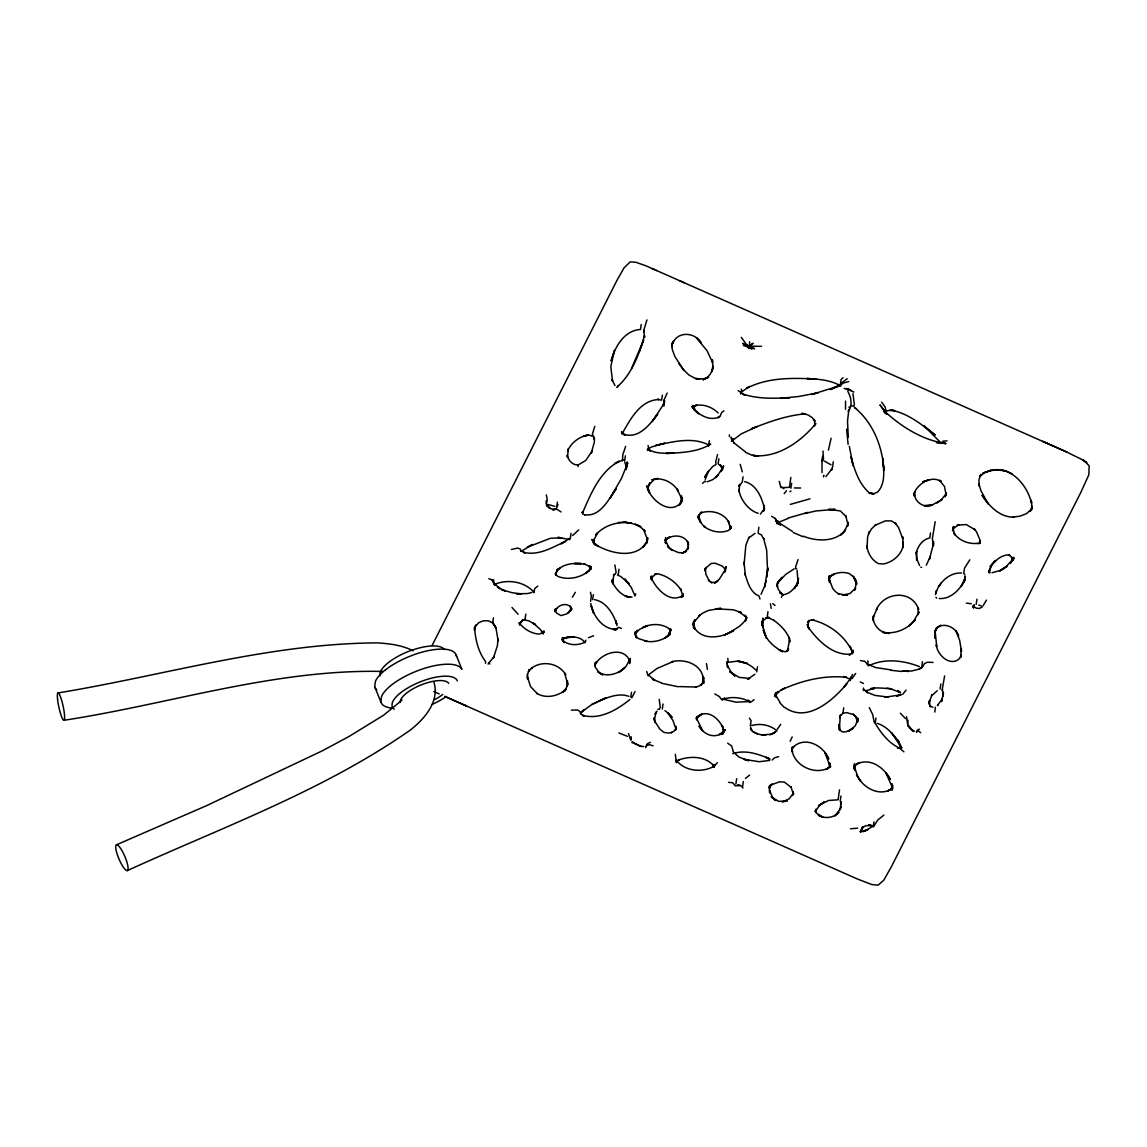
<?xml version="1.0" encoding="UTF-8"?>
<svg xmlns="http://www.w3.org/2000/svg" width="1147" height="1147" viewBox="0 0 1147 1147"><rect width="100%" height="100%" fill="white"/><g stroke="black" fill="none" stroke-linecap="round" stroke-linejoin="round"><path stroke-width="1.5" d="M875.95 718.036L875.218 723.026M845.554 401.077L845.525 409.235M527.563 674.092L527.548 679.081L527.348 676.529L530.531 686.537L537.326 693.749L536.667 693.261C545.054 698.566 555.851 696.616 563.722 691.297L562.245 692.444L566.045 688.573L565.084 690.967L567.894 683.755L567.062 686.264L567.45 680.988L567.536 683.454L564.611 673.06L565.801 674.837C558.818 662.98 542.158 660.084 531.305 668.3L532.136 667.755L528.452 671.64L529.269 669.49L527.247 675.038M665.618 540.251L665.633 537.556L665.776 543.549L665.719 540.983L669.088 547.678L672.113 550.402L667.454 546.259L671.325 549.585L678.508 552.596L683.024 552.811L686.551 551.019L682.049 553.112L684.902 551.936L688.587 547.219L687.627 549.513L688.343 542.66L688.472 544.983L687.426 541.413L688.114 542.746C683.727 534.115 671.396 534.373 664.873 540.323L669.547 537.011L666.321 539.42L664.902 542.545M693.605 621.402L693.562 627.839L693.605 621.402L694.853 629.201L694.222 627.495C702.38 641.101 722.08 637.904 733.621 630.535L724.589 634.908L729.148 632.872M973.516 606.376L973.502 608.111L973.244 605.659L974.032 607.351L972.986 606.247L976.599 608.268L979.653 608.383L982.262 606.906M933.543 541.527L933.5 545.642L932.353 538.689L935.178 521.67M718.137 463.775L718.854 458.786M635.08 634.334L635.108 631.854L636.628 638.062L635.424 635.882L638.879 638.764L647.166 641.316L644.757 641.073C653.876 642.894 663.511 640.37 670.364 634.033L664.758 638.306L667.855 635.581L671.038 629.445L668.916 634.994L670.321 629.029L670.45 631.38L669.231 628.542L670.378 629.746C662.722 623.136 651.166 623.294 642.449 627.624L647.768 625.588L639.84 629.187L635.409 633.445L637.503 630.277L634.735 634.592M647.137 538.187L647.066 542.918L647.797 537.914L646.277 542.631L643.08 546.947L647.381 541.513C636.356 559.421 612.039 553.929 596.784 545.399L598.175 546.259L594.662 543.52L591.895 539.477L595.465 545.183L593.429 541.456M916.338 553.571L916.711 560.381L916.654 551.406L916.066 553.829C917.399 546.66 922.288 539.463 929.787 537.943L930.518 532.954M593.63 543.907L593.716 539.463L592.856 542.015L597.788 532.495L595.58 535.119C604.068 525.125 618.778 520.752 631.452 523.261C610.319 520.021 639.797 523.534 640.915 527.176L635.366 524.294L639.825 526.444L645.159 531.247L643.567 529.699L647.295 538.932M743.055 476.808L742.295 481.984L738.854 486.5L739.643 484.378L739.084 492.006L738.969 489.425C739.973 500.063 749.608 511.06 758.153 513.297M493.654 582.203L493.712 579.679M590.533 568.74L590.59 566.274L590.519 569.084M934.877 635.395L934.805 638.162L935.049 630.434L936.726 646.535L936.253 644.829C937.414 655.654 950.662 666.909 959.379 658.665L961.329 655.281L960.656 657.432L961.329 648.872L961.458 651.467L959.681 640.37L955.867 630.549L958.605 636.141C955.709 627.094 943.938 621.674 936.167 628.312L940.784 625.287L937.414 627.524L935.321 631.051L935.952 628.857L934.948 633.201M790.914 488.249L791.645 483.26M593.372 594.676L592.641 599.68M863.29 690.494L863.39 688.057M907.865 723.341L908.008 720.273M749.651 341.777L749.45 346.208L761.579 346.337M619.022 569.199L618.29 574.188M762.526 620.986L762.225 625.445L762.769 618.047L762.827 627.753L762.354 624.828L766.454 638.162L763.285 629.875C765.623 639.911 774.024 646.965 782.684 651.754L778.569 649.575M736.675 778.698L735.915 783.874M713.936 767.472L714.137 764.891M703.154 682.307L703.598 677.562L703.57 683.368L703.082 676.515L703.57 683.368M989.216 572.898L990.807 565.829M663.023 704.029L662.306 709.018M703.598 677.562L702.781 682.25L703.484 680.845L701.089 685.16L702.021 683.555L699.641 685.791L695.541 687.311L696.444 687.039L679.325 686.58M766.139 580.769L764.662 586.863L767.787 568.095L767.558 570.604L766.64 550.001L763.529 538.187L763.787 538.961L761.379 534.875L758.124 533.255M850.515 677.332L850.242 680.429L851.002 677.605M976.957 599.221L976.197 604.383M766.956 577.07L767.787 568.095M525.813 614.089L525.097 619.079L521.656 620.642L524.351 619.925L528.667 620.771L535.62 624.642L533.025 623.022L540.409 629.502L543.277 633.961L542.015 631.337M823.675 476.034L823.732 475.302L823.517 476.908M767.974 611.666L767.257 616.67M578.031 466.671L578.203 464.936L585.83 460.42L592.311 450.728L591.207 453.28L594.418 441.925L594.275 437.165L594.361 439.33L592.382 434.082L594.791 426.369M822.026 461.438L821.998 472.578M624.656 460.822L625.387 455.832M934.819 712.043L935.393 707.125M758.167 532.265L758.898 527.276M493.468 617.789L492.723 622.964L496.149 628.327L492.479 622.061L495.905 627.71L498.128 640.829L498.085 638.492L497.397 645.732L493.396 658.134L494.314 656.328L488.048 664.07M843.719 707.785L842.959 712.961M940.827 683.97L940.096 688.974M485.468 663.281L485.697 661.719C478.27 652.041 475.302 639.338 474.543 627.352L474.457 630.291L475.776 625L475.188 626.649L478.672 622.764L483.26 620.814L488.206 620.756L492.723 622.964M790.857 477.439L789.408 487.36L782.957 487.604M641.23 324.486L640.499 329.476C624.369 330.379 614.792 346.838 611.136 360.947L614.491 350.351L610.806 366.624L612.527 381.062L612.054 379.7L614.95 385.507M556.467 572.009L555.922 574.862L555.707 572.582L556.309 575.264L555.148 573.844L557.772 576.382C568.31 580.525 580.855 577.73 589.386 570.518L585.615 573.471L591.379 567.665L590.045 569.987L591.164 566.89L590.533 569.428M944.626 675.956L942.146 689.877L943.508 693.462L943.121 692.473L943.164 696.114L943.235 694.021L941.458 701.663L942.246 698.91L937.386 705.563L938.045 704.961M979.423 543.721L980.025 540.581L980.212 543.363L979.825 539.606L976.441 531.663L973.918 528.538L974.95 529.713L966.261 524.58L957.186 525.039L959.064 524.638L952.885 528.81L953.96 526.573L952.813 529.814L952.67 527.262L954.82 534.875L954.003 533.212C959.279 540.997 969.602 544.71 978.764 543.176L977.731 543.735M933.529 543.463L929.457 559.119L930.203 556.912L926.274 565.184M791.702 749.694L792.204 747.199L792.448 752.016L792.018 750.181C794.484 766.741 817.338 776.562 830.772 766.382L826.084 769.608L829.023 767.314L830.342 764.146L829.539 766.425L829.568 762.784L829.697 765.422L824.908 752.446L828.765 759.013C823.431 745.192 804.319 735.442 792.634 747.715L793.939 746.568L792.147 748.833M839.518 789.867L838.07 799.803L828.464 800.491L818.471 805.71L824.392 801.882L819.99 804.793L815.202 811.617L815.961 809.18L815.632 812.406L815.531 810.011L816.549 813.166L822.929 817.266L818.198 815.144C824.822 819.173 833.826 817.983 839.002 812.133L834.758 815.933L840.178 809.036L841.081 801.71L841.267 803.918L840.221 800.993L840.952 796.004M828.406 450.097L831.116 438.254M705.262 479.475L708.459 471.216L704.645 477.252L708.459 471.216M681.16 502.759L681.433 495.733L681.562 498.429L677.045 489.124L678.321 490.916C672.73 482.342 661.948 476.478 651.754 479.976L657.833 478.428L654.134 479.561L648.93 484.995L649.862 482.815L647.539 488.765L648.413 486.486L648.198 490.73L648.098 488.12L649.546 492.895L646.851 485.74C649.603 500.221 672.042 517.469 682.336 500.479L679.368 505.067L682.422 497.884L681.246 502.529M722.882 734.209L723.714 730.768M857.626 721.033L858.228 718.552L855.203 725.994L848.364 731.342L853.01 728.474L845.826 731.886L842.242 731.843L839.489 729.578L840.02 730.553L839.131 724.144L839.332 729.865L840.307 715.456L839.604 717.692L840.765 714.925L839.876 715.986L843.016 713.262L846.73 712.631L853.626 714.638L856.666 717.563L857.798 721.721L855.877 716.603L857.426 722.309M616.613 387.457C631.581 374.524 639.323 354.452 644.428 335.555L644.6 337.433L643.768 330.451L646.908 319.927M783.358 595.064L779.759 592.612L782.799 594.72C789.982 594.261 794.613 587.995 798.283 582.533L794.312 588.64L797.151 583.751L796.52 586.017L797.882 580.783L797.108 570.446M776.892 585.185L777.695 582.203L777.164 586.734L777.25 584.87L778.225 589.386L782.354 594.404M662.364 395.17L661.633 400.174L657.604 399.299L658.865 399.529C640.012 400.145 630.162 419.702 621.932 434.053M935.465 594.533L936.526 590.633L935.708 593.357C939.106 582.332 949.458 572.31 961.53 573.041M777.006 523.706L777.838 520.738L777.021 523.204M796.52 586.017L798.642 578.418M942.246 690.781L942.676 689.261M631.51 692.286L630.793 697.276M571.063 533.312L570.331 538.301M717.563 454.556L715.699 461.754L716.115 464.478L712.674 466.485L707.57 472.621M557.385 502.157L556.625 507.332M852.536 652.399L853.21 650.191L851.92 653.274L853.124 652.141L849.224 655.181L850.644 654.12C832.937 655.84 817.424 640.327 807.889 626.706L809.266 629.13L807.33 624.298L807.846 627.337L808.807 620.412L807.689 622.319L810.069 620.298L813.825 619.638L811.832 619.853C829.324 623.911 845.597 636.284 852.794 652.887M693.39 624.742L694.924 619.781L694.05 622.219L700.344 614.649L698.767 615.867L702.968 612.985L708.33 610.433L720.933 608.354L715.628 608.77L733.377 609.788L741.406 612.641L738.74 611.623L745.88 616.785L744.847 615.179L746.482 618.692L746.253 616.254L745.923 619.968L746.726 617.416L744.776 621.215L746.41 618.964L743.442 622.563L739.371 626.405L728.646 633.144M743.328 781.537L742.582 786.713M664.041 406.081L663.855 400.418L667.167 393.048M762.009 623.222L763.128 619.767L761.88 622.893M873.957 821.869L873.225 826.858M825.955 476.579L832.034 468.722L831.274 470.399L832.622 466.958M671.64 346.681L673.49 341.046L672.658 343.254C677.977 330.981 694.537 332.085 701.147 342.681L696.401 337.791L707.039 350.681L712.631 362.667L712.33 359.642L713.047 369.047L712.889 366.008L711.728 371.599L712.574 369.606L710.208 374.223L706.968 377.779L703.011 379.858L708.674 377.105L703.656 378.854L695.584 378.596L699.67 379.27L694.767 378.152L688.903 374.983L683.354 369.52L674.88 356.559L672.228 349.29L671.913 343.096L671.913 345.591M989.503 569.686L988.642 572.281L992.169 564.295L995.395 560.367L990.148 566.432L998.177 558.675L1002.034 556.41L1006.607 554.919L1010.063 555.506L1009.016 554.947L1011.21 556.797L1012.643 560.281L1013.647 557.299L1010.306 563.363L1014.034 558.259L1004.328 568.367L999.668 570.977L1007.41 566.016L999.496 570.69L992.026 572.754M614.075 574.274L612.527 582.432L612.383 579.507L613.143 584.095L611.752 580.826C615.136 588.325 621.502 596.153 630.076 597.3L625.316 596.254L632.026 597.085M631.796 697.82L635.065 691.569M765.106 585.056L761.034 594.289M861.454 829.625L862.315 827.13L860.408 832.105L863.146 827.016L862.042 828.206L865.713 825.639L872.494 825.797L868.537 824.808L871.204 825.482M974.032 604.655L973.244 606.892L974.391 605.358M590.576 601.329L591.336 596.153L590.461 592.282M557.098 506.874L557.972 504.393M952.454 530.832L953.96 526.573M582.361 513.297C590.82 493.941 599.551 471.689 619.237 461.209L614.806 463.503L623.71 459.689M841.296 384.919L842.185 382.41L847.26 378.754M983.051 605.817L986.492 600.096M833.296 461.768L832.564 466.757M922.503 661.704L921.772 666.694M798.025 559.607L795.645 566.919L795.731 568.783L796.678 568.869M639.395 351.512L643.668 339.985L631.524 368.474M546.459 504.565L547.219 499.389L546.345 494.945M584.913 642.75L585.916 640.169M848.307 437.208L847.504 421.336L848.852 409.45L848.278 411.386C852.823 405.364 851.174 397.435 847.791 391.299M625.645 446.398L622.835 454.628L622.42 460.836M777.236 729.349L780.734 724.374M873.613 826.614L877.785 819.947L883.907 815.087M750.339 725.979L751.099 720.803L749.435 718.108M662.937 405.536L664.773 401.092M720.631 414.985L721.621 412.576L724.015 410.784M709.305 440.735L708.588 445.696M555.965 573.271L557.7 569.156L556.539 571.693C561.758 564.023 572.568 563.005 581.099 563.507L574.504 563.535L585.07 564.109L584.024 563.923L588.368 565.772L590.332 568.066L589.486 565.93L590.59 569.156M708.502 446.169L709.577 443.588M916.439 732.331L917.342 730.152L919.421 729.162M902.689 694.336L906.101 690.121M757.507 666.722L756.748 671.898M534.029 590.633L535.104 588.153L537.785 586.117M634.85 595.953L635.782 593.831M533.498 592.77L534.488 590.519M647.352 450.441L648.514 447.832L648.084 445.452M740.589 394.095L741.679 391.629L741.306 389.091M839.618 810.298L841.368 806.398L840.178 809.036M790.168 741.263L792.19 736.919M777.136 584.927L779.042 580.726L782.182 577.285L777.652 582.862L785.724 574.403L794.183 568.797M821.84 461.166L822.571 456.176M727.055 663.597L728.101 661.346L727.8 658.421M722.51 468.306L723.642 465.883L720.832 471.589L722.51 468.306L716.56 476.851L715.685 477.697L718.495 474.729L712.947 479.546L707.541 481.697M849.741 680.085L852.579 674.45M432.161 645.388L616.842 280.585L624.068 267.853L630.176 261.889L635.94 262.276L646.263 265.961L1066.366 451.861L1083.743 460.42L1089.12 465.711L1088.861 474.729L1080.904 492.264L891.305 866.903L883.735 880.222L878.072 885.197L871.777 884.538L857.483 879.032L445.222 696.573M645.675 747.643L646.765 745.564L649.403 744.704L653.102 745.822M646.019 746.167L647.281 743.829L650.435 742.338M781.351 597.401L782.799 594.72M787.1 651.539L788.491 649.059L785.437 651.854L779.888 650.206M788.491 649.059L787.459 650.908L789.623 639.768L789.681 642.191L789.136 637.302L789.595 638.965C786.512 631.165 780.404 625 773.666 620.212M731.557 441.093L733.019 438.598L731.557 441.151L741.406 433.81L757.221 426.483L751.471 428.777C768.705 421.953 786.527 415.429 805.137 413.881L801.954 413.35L807.789 414.813L812.119 417.565L814.886 421.279L814.241 419.429L814.972 423.86L814.155 426.082L815.847 423.53C800.936 441.71 777.867 458.097 753.335 455.588L758.454 456.176L752.876 455.029M664.471 402.97L652.156 421.566L657.747 414.11C649.948 424.376 639.137 438.756 624.384 434.484L621.502 432.118L624.728 435.2L621.502 432.118M572.396 597.2L575.335 592.311M657.03 711.14L655.109 714.251L655.984 712.144L654.335 720.431L654.177 717.778L655.252 722.567L654.679 721.076L659.869 729.148L663.998 732.388L668.271 733.091L671.97 732.474L671.21 732.675L674.321 730.911L676.4 727.929L675.626 730.022L675.927 726.338L675.941 729.019L672.945 720.488L667.626 712.717L671.927 717.162L667.626 712.717M855.691 673.461L852.078 678.608M596.712 662.263L595.279 664.371L595.924 661.991L594.935 665.733L594.763 663.224L595.221 667.052L599.408 672.916L602.691 674.837L597.816 671.712C605.817 677.719 617.889 674.25 624.742 667.869L618.735 672.5L626.162 666.249L630.391 658.421L629.631 663.597L629.445 659.726L629.961 661.274C623.753 645.489 601.272 652.672 594.963 664.844M542.789 632.714L544.022 631.008L542.187 633.015L544.323 632.097L539.19 634.105C531.305 633.617 523.692 628.929 519.075 622.635L519.691 625.144L520.881 621.875L519.749 623.896L522.889 620.14M850.371 678.852L843.776 687.024L846.773 683.813C832.622 700.659 807.173 723.313 784.878 707.484M913.442 621.502L919.077 611.896L918.145 614.577L918.159 607.853L918.661 609.473C911.994 589.529 884.394 591.537 876.423 609.544L877.254 608.096L872.953 617.961L873.627 615.566L873.283 620.484L873.111 618.061C873.813 626.162 880.753 633.087 888.925 633.445L882.473 632.226C892.739 634.234 903.678 630.85 911.292 623.767L909.256 625.66L915.32 619.624L909.256 625.66M572.64 535.491L578.676 529.914M941.415 582.69L938.475 586.619L939.78 584.884M969.803 559.822L964.498 568.209L963.738 573.385L964.856 574.403M774.655 695.799L777.924 691.541L775.329 694.967L776.161 692.43L775.3 696.043L775.386 693.519L775.974 697.19L775.472 694.838L779.845 702.064M774.526 695.985L780.132 690.652L784.634 688.171L781.121 690.035C801.251 680.587 824.105 675.024 846.414 677.275L843.662 676.515L849.655 678.938M784.204 493.611L786.469 490.744M762.712 620.971L766.569 617.975L765.637 618.09L769.709 618.319L774.139 620.427M723.671 731.729L721.449 734.51L725.391 729.664L719.513 734.61L721.004 733.822C712.703 738.539 703.455 733.836 699.025 726.223L702.581 730.61L696.372 718.022L697.075 720.044L696.616 716.703L696.53 719.355L697.247 716.388L696.587 718.538L701.849 714.108L698.036 716.359C708.975 707.943 721.95 721.076 724.13 731.815L722.266 725.492L723.599 732.015M941.529 443.029L943.063 441.136L947.092 440.892M760.389 514.071L764.16 508.938L763.63 511.103L764.346 507.031L764.146 509.913L763.945 505.325L764.476 508.881C762.081 497.97 756.576 484.507 744.604 481.625M580.683 713.305L583.708 709.907L581.572 711.929L591.823 704.516L605.616 698.036L591.823 704.516M941.027 500.178L946.533 493.239L945.142 496.866L946.103 492.637L946.16 495.375L944.511 486.543L939.436 480.22L941.171 481.21L936.325 479.432L932.296 479.217L922.733 481.769L928.654 479.833C921.987 482.428 915.621 487.504 913.829 494.715L914.704 491.934L914.403 496.25L914.489 494.128C915.048 502.744 924.597 508.451 932.468 505.01L924.482 505.712L931.665 505.268L941.988 499.519L936.898 503.046M751.83 349.247L749.851 347.57L751.314 346.681L748.36 347.871M772.232 760.002L774.397 757.866L778.598 756.633M843.031 377.693L841.081 379.585L840.364 384.532M754.884 674.25L747.672 679.225L749.665 678.436L739.155 677.375L729.693 671.583L735.098 676.099L731.456 672.83L727.341 665.203L727.671 667.611L726.883 661.604M617.215 628.384L615.179 630.305L618.692 627.337L621.387 628.441M717.348 762.726L712.99 767.3L714.739 765.809C703.254 772.978 685.548 771.687 676.787 760.762M702.552 483.346L705.018 481.095L705.892 481.697M402.009 700.172L383.6 715.212L349.204 736.374L322.551 750.697L206.632 805.638L116.492 844.794M751.414 701.835L754.009 699.584M720.502 415.587L717.907 417.809L719.671 416.59C710.538 421.566 700.33 415.587 693.648 409.192L698.509 413.809L695.526 410.769L692.974 405.393L693.29 408.017L693.519 405.923L692.501 408.131L696.846 404.92L691.584 406.827C700.659 402.826 711.326 406.11 718.108 412.934M749.651 346.193L753.063 343.283L749.263 346.021M649.231 674.321L657.102 668.4L673.16 661.547L671.956 661.733C684.444 658.321 701.749 664.242 703.24 678.694M629.889 699.498C617.043 709.921 599.652 720.173 582.633 715.284L584.11 716.287L581.242 714.294M559.965 567.894L556.897 570.36L558.732 568.883M745.421 778.469L749.622 775.128M722.065 700.086L724.718 698.064L722.467 699.512C731.04 696.243 741.994 697.19 749.837 701.935L748.073 700.114L750.195 702.566M776.046 731.385L771.458 734.223L761.751 734.869L765.737 735.213C760.131 734.811 753.608 733.836 750.396 728.66L752.016 730.782L750.554 727.341M741.378 392.073L749.536 386.41L746.697 388.317C767.888 377.177 793.007 377.893 816.291 379.04L807.044 378.524C818.514 379.17 830.629 379.915 840.722 385.951M937.242 690.752L931.464 695.856L932.081 694.652L929.041 702.724L929.6 700.416L929.199 704.244L929.299 701.634L930.389 706.824L929.658 705.993L932.941 707.283M521.168 551.377L532.523 544.467L527.376 547.176L550.503 538.258L561.6 537.871L557.958 537.37L569.987 539.577M872.853 826.227L865.612 830.772L862.845 831.604L868.236 829.396L862.071 831.417M853.64 766.196L858.974 762.784L855.39 765.164L853.827 768.547L854.558 763.544L854.615 770.124L854.572 767.529L857.841 776.619L860.78 781.422L856.479 774.598C862.644 787.774 879.835 797.767 892.997 787.989L887.749 791.129L891.233 788.663L892.71 785.251L891.979 790.254L891.706 783.587L891.864 786.283L885.728 772.576L890.445 779.458C884.28 768.031 871.204 757.909 857.813 763.529M569.772 538.402L561.055 543.821L565.629 541.269C552.596 547.32 538.344 556.109 523.462 552.324L524.939 552.897L521.842 551.22M676.357 761.45L679.54 759.558L678.106 760.203C689.576 755.758 705.548 755.844 713.979 766.053L712.99 764.447L714.237 767.271M778.412 522.444L788.075 518.43M710.724 444.133C697.519 452.233 681.332 452.678 666.292 453.452L673.877 453.18C665.303 453.094 655.754 454.169 648.241 449.251L650.378 451.115L648.327 448.42M647.381 449.309L651.711 446.9L664.873 443.201L655.539 445.495C672.443 441.853 692.258 436.563 708.473 444.864M789.925 491.662L791.014 491.059M599.308 700.788C608.527 697.104 619.007 692.731 628.9 696.344M755.056 533.355L748.532 538.101L749.048 537.14L745.851 545.241L744.059 564.754L744.059 562.245L745.292 575.134L744.89 573.342C747.371 581.672 750.167 592.526 759.056 596.024L759.974 599.049M771.458 734.223L775.243 732.331L769.752 734.869M127.317 870.587A13.993 3.197 67 0 0 121.826 850.357A13.993 3.197 67 0 0 116.564 852.121A13.993 3.197 67 0 0 127.317 870.587C222.962 826.987 323.626 790.641 410.311 730.066C424.49 718.911 439.731 701.634 433.953 682.207M584.483 642.363C577.701 645.775 568.64 645.474 562.675 640.528L564.123 642.664L562.345 637.703L562.446 640.284L563.105 637.617L562.317 639.997L564.152 637.732L562.417 639.381L566.417 637.589L574.274 636.958L565.915 637.617C572.31 636.313 580.095 636.556 584.597 641.919M588.44 637.732L593.587 635.782M989.216 470.844L982.821 473.238L990.951 470.342L984.628 472.55L979.825 476.579L980.957 474.371L978.921 479.776L979.223 486.199L978.936 483.604L980.828 490.472L988.212 504.02L982.047 495.232C989.259 506.128 999.768 517.34 1013.848 517.168L1012.672 517.125L1019.955 516.164L1026.336 513.698L1031.081 509.669L1030.149 511.49L1031.956 506.3L1032.128 509.182L1031.268 500.393L1031.569 503.103C1027.067 484.608 1010.106 464.506 989.216 470.844L998.076 469.725L1005.403 470.772L1011.984 473.783M865.426 690.895L874.444 688.429L870.415 689.046C871.505 685.949 903.291 690.537 886.903 688.186M869.698 665.346C885.412 658.048 903.693 660.529 919.378 666.55M613.401 574.862L615.294 574.203L616.111 572.181L614.849 564.941M732.761 753.708C745.106 749.45 758.597 753.995 770.024 759.07L766.081 757.206L769.422 759.572M494.285 584.511C507.318 578.805 524.48 581.328 534.015 592.325M900.882 694.609L896.596 696.1L901.112 694.838L884.609 697.247L888.294 697.075L875.032 695.426L866.458 691.985L867.677 692.659L863.892 689.333M884.337 411.888L888.538 410.483L894.574 410.54L890.344 410.024C907.693 412.949 921.701 424.576 935.192 435.057L923.851 425.666L940.425 442.398M809.94 498.816L790.34 504.393M788.362 517.957L807.961 512.365M916.797 731.514L918.446 731.026L920.697 732.646M531.821 592.426L527.706 593.572L516.523 593.773L521.398 593.888L511.763 592.641L501.726 589.673L505.124 590.992L497.339 587.063L500.379 588.755L493.827 583.106L494.873 585.042L492.034 579.765L488.808 578.705M848.737 381.607L843.332 383.041L830.313 389.564L840.12 385.621L811.832 394.425L818.098 392.761L798.943 396.461L780.763 398.339L789.537 397.751C773.953 398.468 757.837 399.084 742.855 394.023L744.948 395.357L738.181 390.611M728.431 662.292L737.005 661.202L747.5 663.525L737.621 660.973C744.546 661.69 751.113 665.26 755.988 670.163M751.744 725.564C760.318 723.069 770.254 724.904 776.978 730.897M554.589 509.469L552.754 509.899L556.682 509.11L561.041 511.935M511.361 549.499L517.698 548.037L520.351 549.069L520.867 551.291M804.85 513.541L815.761 510.988L834.901 509.368L828.636 509.354L840.393 510.931L846.357 516.896L845.769 515.763L847.848 524.351L847.905 521.985L847.49 526.315L848.092 523.778L844.321 531.577L840.665 534.961L845.583 529.9C835.848 542.316 816.807 541.642 803.387 536.194M769.723 760.361L759.3 761.737L743.973 759.343L748.661 760.69L739.012 757.092L733.234 751.902M57.995 692.946C164.15 675.497 269.158 643.395 377.449 642.879C389.693 643.668 402.081 645.173 413.178 650.793M63.988 720.273C169.957 704.072 275.008 668.873 383.141 671.454M750.353 701.505L736.044 702.179L722.352 699.01M616.082 629.115L613.258 629.517L616.799 629.287C603.695 630.004 594.318 617.287 591.092 605.888L593.572 612.914L590.762 603.451M899.793 747.916L902.087 747.629M556.682 509.11L551.349 509.01L546.431 505.311L549.8 508.508L547.033 504.709M850.501 828.765L857.655 828.177M920.883 567.321L921.615 567.263M848.895 407.214L850.343 407.113M657.776 709.29L659.482 709.19L660.228 707.298L659.224 699.369M618.491 522.458L625.101 522.243M571.392 710.165L577.514 709.964L580.038 711.513L580.54 713.864M939.235 598.519C950.978 599.336 959.939 589.415 965.043 579.895L961.057 586.662L965.043 578.145L964.312 580.812L965.129 576.927L965.129 579.221L965.028 575.88M794.312 487.934L800.635 488.02M897.528 748.102L899.635 748.145L903.893 751.801M933.07 662.436L927.249 662.235L924.238 663.855L923.034 666.249L919.564 668.816L921.93 667.669L917.313 669.633L911.335 671.052L902.933 671.024L908.338 671.411L902.331 670.981M996.299 469.94L1005.403 470.772M711.183 582.26L714.911 582.461L717.735 581.185L714.524 583.106L719.241 579.278L725.32 569.686L724.546 572.138L726.037 566.575L725.305 571.564L724.646 568.496L725.162 569.141L722.309 566.116L715.183 563.206L711.011 563.492L705.19 568.769L706.093 567.292L704.774 570.776L705.448 568.396L705.835 574.274L709.448 581.228L708.316 579.923L711.9 583.049M643.768 746.568L639.883 746.339L632.183 741.722M728.503 782.34L732.79 782.77L735.342 785.91M901.657 671.468L890.875 670.278M945.759 443.545L936.54 442.484L945.759 443.545C922.647 440.19 901.714 426.999 884.738 411.443M578.203 464.936C572.568 465.295 568.382 460.391 567.134 455.316L567.521 457.395L568.295 448.835L567.536 451.144C571.106 442.613 579.436 436.433 588.526 435.043L583.737 435.989L588.655 435.114L593.343 436.29L592.411 436.003M890.961 669.891L875.735 667.568L867.032 664.084L868.494 665.848M966.319 603.078L971.308 603.752M548.381 504.565L554.79 506.343M736.288 785.709L740.976 785.781L743.012 788.061M846.185 388.446L853.841 392.088M860.465 660.572L864.781 661.346L866.659 663.324M581.773 512.293L582.877 512.494L582.977 514.415M678.192 686.781L661.819 683.282M594.418 599.609C606.161 601.716 613.301 613.702 616.728 624.212L615.867 620.814L616.928 625.602M749.851 347.57L754.669 348.659L750.009 347.412M860.135 831.432L861.454 831.733M846.658 389.277L848.766 389.794L844.206 388.46M737.808 784.591L740.059 785.15M743.414 345.534L747.686 346.609L742.683 343.354L749.407 348.588M661.188 682.809L652.328 679.124L654.951 680.472L648.37 675.024M585.013 514.888L584.31 514.688C600.024 517.44 608.44 499.547 616.097 488.966L610.204 497.87L621.416 478.5L627.753 462.944L625.875 469.524L627.251 461.911L626.62 467.89L624.771 462.04M891.033 688.946L900.381 692.573L897.886 690.795L900.481 692.759M978.721 605.043L981.172 605.903M877.168 723.341C887.004 726.295 893.685 734.883 899.42 742.912L891.42 732.732L901.141 746.855M631.954 742.51L641.589 746.453M618.878 732.962L627.552 736.36M821.668 460.076L822.872 460.564L823.517 458.915L822.987 451.015M802.914 536.681L793.308 532.538M653.503 269.158L652.113 268.57L656.614 270.534M752.274 455.388L745.536 452.305M1047.526 443.502L1042.709 441.38L1066.954 452.119M463.302 704.602L466.686 706.093L444.635 696.329M679.641 280.714L684.415 282.836M824.249 461.022L830.973 464.793M433.81 691.483L439.215 693.935M860.322 681.978L863.433 683.411M617.473 574.977L621.029 576.683L629.072 583.809L624.828 578.977L631.237 587.379L634.793 595.479M757.479 733.937L752.905 731.628M914.575 731.213L912.094 729.994L907.98 724.904L908.539 726.768L907.965 724.761M792.462 531.405L775.73 520.738L780.591 525.054L777.293 521.985M899.635 748.145C888.667 743.17 880.996 733.019 874.96 722.925M718.868 464.478L721.019 465.653L720.316 464.994L722.524 470.026L722.51 467.804M714.753 693.949L719.312 696.473L721.219 699.154M745.106 451.646L733.564 442.541L734.137 443.301L731.126 437.165L731.399 439.287M771.63 516.336L775.243 518.473L777.838 523.218M856.451 408.776L854.472 407.457C873.111 422.626 882.645 446.8 883.878 470.399L882.774 458.556C883.591 469.596 885.943 483.03 877.713 491.977L874.258 493.583L869.111 493.239L873.942 493.841L869.555 493.024C858.888 484.034 854.558 469.869 851.031 456.85L853.11 465.711L849.325 446.269M848.407 388.79L851.16 390.697M727.671 743.199L731.628 745.966L733.377 751.643M988.714 571.722L990.062 572.769M781.537 486.916L783.817 488.765M772.748 603.609L774.999 605.444M664.959 710.624L668.041 713.147M851.189 405.565L853.726 406.382L854.357 404.432L852.938 393.622M909.342 727.671L913.084 731.385M853.626 714.638L853.081 714.108L856.666 717.563M768.461 617.072L769.709 618.319M784.362 707.513L779.845 702.767M900.366 713.219L905.528 718.624M511.978 607.466L518.114 614.218M488.636 662.608L489.826 663.998M741.263 337.347L749.134 348.215M883.749 409.708L879.95 404.891L886.688 414.368L883.749 409.708L884.652 413.02M678.551 363.212L683.999 370.538M881.67 402.21L885.068 406.898L885.885 410.21M646.664 671.468L648.112 675.784M919.564 565.5L916.596 558.331M936.024 597.243L936.569 598.204M492.034 579.765L494.873 585.042M775.243 518.473L778.354 524.308M628.513 733.607L630.707 740.073M869.311 707.67L872.638 714.409L874.215 722.352M901.298 746.984L897.9 739.987L900.753 748.418M779.243 481.339L780.892 487.661M852.723 652.715L849.984 646.191L850.959 648.499M456.148 654.951L461.624 668.543M374.911 687.268L381.005 702.365M675.282 754.282L676.472 762.669L676.429 760.103M693.62 625.445L693.017 623.667L694.853 629.201M740.188 464.349L742.324 471.833M906.56 716.617L907.463 723.47M643.768 330.451L643.997 331.755M706.48 663.64L707.369 669.361M770.397 603.781L771.157 608.397M663.855 400.418L664.099 402.439M618.075 385.464L618.219 386.697M848.106 444.348L846.629 429.164M1012.643 560.281L1012.4 557.413L1012.557 559.378M747.572 345.018L747.686 346.38M852.221 651.181L852.393 653.862M867.878 660.844L867.992 663.281M546.158 500.895L546.273 503.734M729.349 434.914L729.406 436.491M631.165 736.747L631.28 739.786M379.872 675.855A34.869 12.674 -22 0 1 379.786 675.225L380.13 672.457A35.17 12.775 -22 0 1 388.532 662.507A33.679 12.244 -22 0 1 392.045 659.941A35.17 12.775 -22 0 1 411.415 650.335M444.376 649.517A35.313 12.832 -22 0 0 438.111 646.32A33.535 12.187 -22 0 0 434.856 645.962A35.328 12.832 -22 0 0 416.16 648.829A33.535 12.187 -22 0 0 411.357 650.378M376.775 689.863A44.174 16.058 -22 0 1 374.711 686.508L375.456 681.289A44.174 16.058 -22 0 1 385.593 669.662M385.564 669.805A42.109 15.298 -22 0 1 391.586 665.547A44.418 16.144 -22 0 1 414.11 654.65A41.923 15.226 -22 0 1 422.125 652.113A44.403 16.13 -22 0 1 443.488 649.13A41.923 15.226 -22 0 1 448.807 649.804A44.389 16.13 -22 0 1 456.477 656.485M394.238 709.204A34.869 12.674 -22 0 1 391.973 705.434L392.317 702.667A35.17 12.775 -22 0 1 400.704 692.731A33.679 12.244 -22 0 1 404.231 690.164A35.342 12.846 -22 0 1 423.544 680.615A33.535 12.187 -22 0 1 428.347 679.024A35.328 12.832 -22 0 1 447.029 676.2A33.535 12.187 -22 0 1 450.312 676.529M432.161 704.387A35.328 12.832 -22 0 0 445.108 697.362A33.535 12.187 -22 0 0 446.355 696.516M450.484 676.558A35.328 12.832 -22 0 1 457.323 680.874M392.231 708.1A42.109 15.298 -22 0 1 388.36 707.513A44.174 16.058 -22 0 1 380.804 701.62L381.55 696.401A44.174 16.058 -22 0 1 391.657 684.917A42.109 15.298 -22 0 1 397.679 680.658A44.418 16.144 -22 0 1 420.203 669.762A41.923 15.226 -22 0 1 428.204 667.224A44.403 16.13 -22 0 1 449.581 664.242A41.923 15.226 -22 0 1 454.9 664.902A44.389 16.13 -22 0 1 461.897 669.346M442.742 694.465A26.223 9.534 -22 0 1 434.555 699.684M400.102 702.451A26.223 9.534 -22 0 1 421.709 684.687A26.223 9.534 -22 0 1 448.692 683.368M698.953 514.716L698.81 518L698.652 515.361L700.602 522.616L697.591 516.508L702.093 524.265L704.946 527.09L703.771 526.272C710.653 531.577 720.216 533.713 728.46 530.459L731.098 527.921L729.908 529.355L730.997 526.502L730.309 528.796L730.295 525.527L730.338 528.193L728.173 520.967L729.105 522.674C723.857 512.508 710.294 509.311 700.1 513.211L701.634 512.006L698.122 517.039L698.953 514.716M856.537 582.088L854.658 590.246L855.676 588.024L849.884 593.587L842.328 595.078L847.418 595.307L838.213 593.673L838.944 594.017L835.79 591.909L832.794 588.583L829.424 579.981L829.611 582.59L829.396 575.593L828.664 580.583L830.385 576.64L834.227 573.772L828.937 577.314C834.529 572.539 842.428 571.292 849.339 573.6L853.741 577.127L856.322 581.085L853.167 576.181L856.666 584.353L856.537 582.088M903.133 542.445L902.617 547.736L903.32 545.355C901.241 554.861 892.968 562.102 883.548 563.951L878.659 563.679C871.792 560.367 867.921 553.327 866.817 546.015L867.017 548.51L867.605 536.925L869.455 531.563L868.551 533.828L871.605 528.781L876.007 524.58L875.147 525.24L885.455 520.838L891.477 520.939L896.251 523.892L895.19 523.218L898.545 527.505L902.818 538.875L902.603 536.667L903.205 544.854L903.133 542.445M555.765 608.856L555.191 611.724L555.177 609.229L556.438 612.985L560.998 615.609L566.79 613.874L571.909 608.914L568.439 612.928L571.45 607.896L571.177 610.433L570.102 606.132L570.948 607.121C566.274 602.261 558.474 604.799 555.478 610.233L556.567 608.498L555.119 611.308L555.765 608.856M793.265 791.889L792.548 795.459L793.437 793.136L789.021 798.972L782.225 801.868L787.2 800.993L778.713 801.352L771.185 796.864L775.788 800.592L772.849 798.111L769.537 790.412L769.694 792.921L769.307 786.125L769.422 788.735L770.512 784.863L769.68 787.114L772.447 783.946L771.501 784.792L779.458 781.824L784.29 782.053L791.473 787.588L790.813 786.713L793.509 794.384L793.265 791.889M682.924 593.816L682.25 596.999L682.967 594.676L681.117 597.157L682.35 595.737C669.619 603.723 655.855 588.583 651.138 577.514L651.74 579.995L651.066 576.238L651.123 579.206L651.955 576.095L651.252 578.117L656.055 573.672L654.536 574.518L658.005 573.844C667.611 576.081 676.271 582.361 681.476 590.734L680.515 588.698L683.053 596.512L682.924 593.816M1086.653 462.642L1083.198 460.133L1086.653 462.642M57.551 699.211A13.993 2.179 77.8 0 0 63.759 720.273A13.993 2.179 77.8 0 0 61.651 700.344A13.993 2.179 77.8 0 0 57.551 699.211"/></g></svg>
